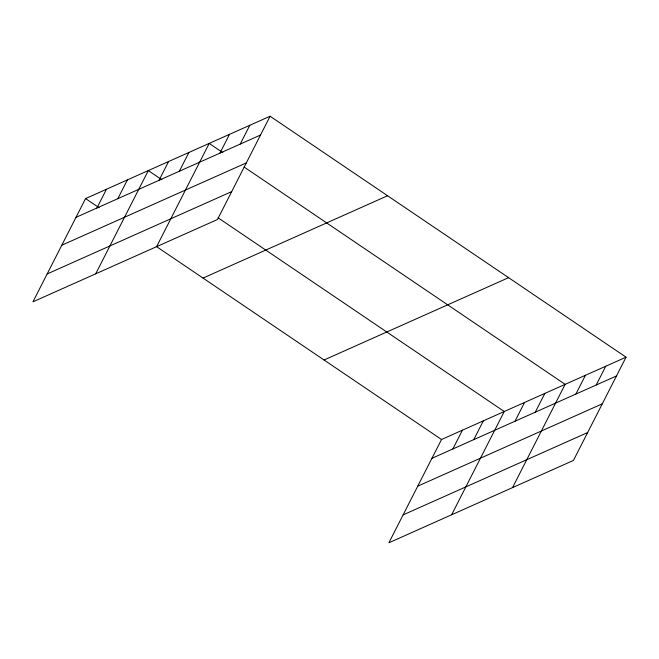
<?xml version="1.0" encoding="UTF-8"?>
<svg xmlns="http://www.w3.org/2000/svg" width="659" height="659" viewBox="0 0 659 659"><rect width="100%" height="100%" fill="white"/><g stroke="black" fill="none" stroke-linecap="round" stroke-linejoin="round"><path stroke-width="0.99" d="M270.099 116.231L85.563 198.565L32.95 301.822L217.486 219.496L270.099 116.231L626.05 357.178L573.437 460.435L388.901 542.769L441.514 439.504L626.05 357.178M96.906 208.013L106.478 189.232M117.821 198.688L127.393 179.899M95.695 273.831L148.308 170.574L161.925 179.792M159.033 180.294L168.605 161.513M179.339 171.241L188.902 152.46M156.595 246.664L209.208 143.407L222.824 152.624M219.933 153.127L229.505 134.345M240.23 144.074L249.802 125.292M452.857 448.96L462.429 430.179M473.772 439.627L483.344 420.846M451.637 514.778L504.25 411.513L218.104 217.816M514.984 421.241L524.556 402.46M535.281 412.188L544.853 393.407M512.537 487.602L565.15 384.345L244.102 167.024M575.884 394.074L585.447 375.292M596.181 385.021L605.753 366.231M75.991 217.346L260.536 135.021M61.789 245.222L246.326 162.897M47.151 273.946L231.696 191.612M203.03 278.073L387.566 195.748M324.047 359.995L508.583 277.67M431.942 458.293L616.478 375.959M417.74 486.169L602.277 403.835M403.102 514.885L587.639 432.559M85.563 198.565L99.18 207.783M156.208 246.384L441.514 439.504"/></g></svg>
